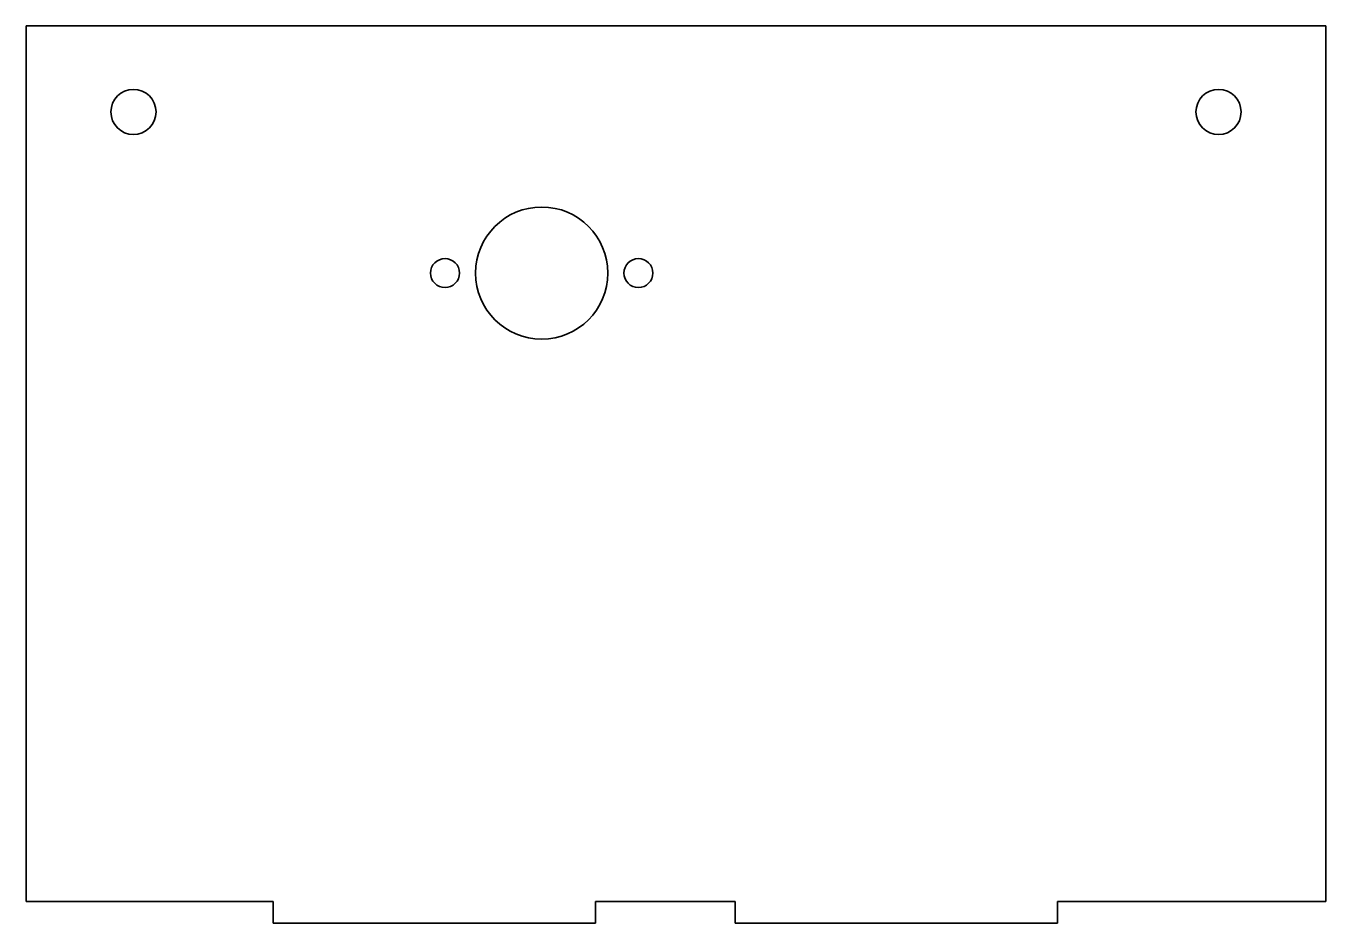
# Model space of a CAD drawing. Extents: x 150 to 270, y 107 to 190.
import ezdxf

# ---------------------------------------------------------------- set-up
doc = ezdxf.new("R2010")
doc.units = 0

msp = doc.modelspace()

# ---------------------------------------------------------------- linework, layer by layer
at = {"color": 7, "lineweight": 35}
for p, q in [((149.5, 190.25), (149.5, 108.75)), ((270.5, 190.25), (149.5, 190.25)), ((270.5, 190.25), (270.5, 108.75)), ((172.5, 108.75), (149.5, 108.75)), ((172.5, 108.75), (172.5, 106.75)), ((202.5, 108.75), (202.5, 106.75)), ((215.5, 108.75), (202.5, 108.75)), ((215.5, 108.75), (215.5, 106.75)), ((245.5, 108.75), (245.5, 106.75)), ((270.5, 108.75), (245.5, 108.75)), ((172.5, 106.75), (202.5, 106.75)), ((215.5, 106.75), (245.5, 106.75))]:
    msp.add_line(p, q, dxfattribs=at)
for centre, radius in [((159.5, 182.25), 2.1), ((260.5, 182.25), 2.1), ((197.5, 167.25), 6.15), ((188.5, 167.25), 1.35), ((206.5, 167.25), 1.35)]:
    msp.add_circle(centre, radius, dxfattribs=at)

doc.saveas('drawing.dxf')
